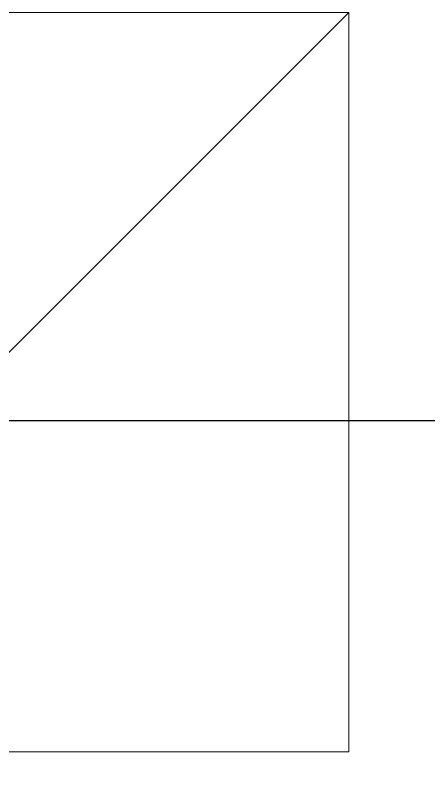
# Model space of a CAD drawing. Header units: millimetres. Extents: x -92759 to 184353, y -15225 to 86714.
# Drawn here: x -61730 to -61394, y 65019 to 65638 of the extents above; entities that cross this region are included whole.
import ezdxf

# ---------------------------------------------------------------- set-up
doc = ezdxf.new("R2010")
doc.units = ezdxf.units.MM
for name, color, linetype in [('A-PATT-CONC', 8, 'Continuous'), ('E-legend', 1, 'Continuous'), ('E-LIGHT----E', 1, 'Continuous')]:
    doc.layers.add(name, color=color, linetype=linetype)
doc.layers.add('HFI 9MM FPB', color=94, linetype='Continuous', lineweight=5)

# ---------------------------------------------------------------- blocks, each defined once
blk = doc.blocks.new('RCP_B8L1')
at = {"layer": 'A-PATT-CONC'}
h = blk.add_hatch(dxfattribs=at)
h.set_pattern_fill('ANSI37', color=256, scale=189, angle=45)
h.set_pattern_definition([(90, (-15653.8, 491361.7), (-600.075, 0), []), (180, (-15653.8, 491361.7), (-6e-14, -600.075), [])])
h.paths.add_polyline_path([(-18053.79524, 496761.70958), (-18053.79524, 493761.70958), (-15653.79524, 493761.70958), (-15653.79524, 491361.70958), (-6053.79525, 491361.70958), (-6053.79525, 496761.70958)])
at = {"layer": 'HFI 9MM FPB'}
h = blk.add_hatch(dxfattribs=at)
h.set_pattern_fill('ANSI33', color=256, scale=50)
h.paths.add_polyline_path([(-18053.79524, 496761.70958), (-18053.79524, 493761.70958), (-15653.79524, 493761.70958), (-15653.79524, 491361.70958), (-6053.79525, 491361.70958), (-6053.79525, 496761.70958)], flags=16)
h.paths.add_polyline_path([(-18529.04966, 497362.6459), (-16229.04966, 497362.6459), (-16229.04966, 496961.70958), (-15629.04966, 496961.70958), (-15629.04966, 497362.6459), (-6029.04966, 497362.6459), (-6029.04966, 496961.70958), (-5579.04966, 496961.70958), (-5579.04966, 491161.70958), (-16079.04966, 491161.70958), (-16079.04966, 493511.70958), (-18529.04966, 493511.70958)])
blk = doc.blocks.new('L20')
at = {"layer": 'E-LIGHT----E', "lineweight": 5}
blk.add_line((-300, -300), (300, 300), dxfattribs=at)
blk.add_lwpolyline([(-300, -300), (300, -300), (300, 300), (-300, 300)], close=True, dxfattribs=at)
blk = doc.blocks.new('EL_B8_L1_R4')
at = {"layer": 'E-legend', "color": 0}
blk.add_blockref('L20', (-8033.12, -7759.66), dxfattribs=at)

msp = doc.modelspace()

# ---------------------------------------------------------------- block references
at = {"color": 0}
msp.add_blockref('EL_B8_L1_R4', (-53725.95, 73099.58), dxfattribs=at)
at = {"layer": 'A-PATT-CONC', "color": 152, "true_color": 0x2776bb}
msp.add_blockref('RCP_B8L1', (-54803.97, -426920.47), dxfattribs=at)

doc.saveas('drawing.dxf')
